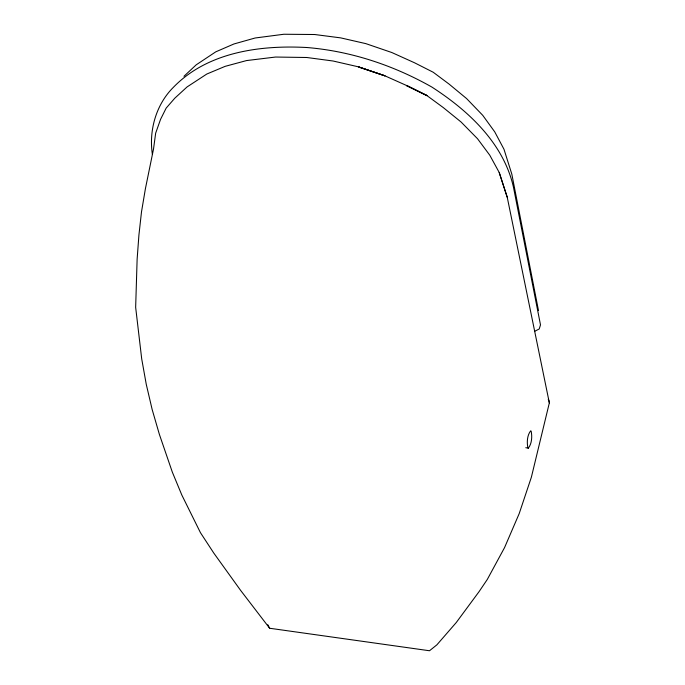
<?xml version="1.0" encoding="UTF-8"?>
<svg xmlns="http://www.w3.org/2000/svg" width="685" height="685" viewBox="0 0 685 685"><rect width="100%" height="100%" fill="white"/><g stroke="black" fill="none" stroke-linecap="round" stroke-linejoin="round"><path stroke-width="1.03" d="M549.344 402.891L531.38 477.188L519.204 513.587L504.537 547.64L487.283 579.467L479.038 591.686L456.253 622.537L436.867 644.859L429.504 650.75L269.65 628.256L240.649 590.427L213.78 553.069L200.448 532.673L181.842 495.075L172.329 472.128L159.382 434.401L152.147 409.476L146.248 384.268L141.709 358.906L135.656 307.325L137.128 259.238L138.927 234.981L141.495 211.922L145.425 188.606L153.543 148.885L155.658 133.173L160.564 119.336L166.155 108.119L174.795 98.203L187.073 86.935L206.81 74.031L225.159 66.342L246.531 60.571L275.575 57.043L306.794 57.497L333.133 61.016L358.683 66.89L385.038 75.881L408.166 86.216L427.055 95.677L443.229 107.536L461.056 121.99L477.513 138.713L489.775 155.204L499.202 172.457L507.234 197.254L549.344 402.891A9.915 8.229 -9.9 0 0 548.24 399.346M183.974 76.283L196.218 64.818L215.792 51.829L233.996 43.951L255.162 37.992L283.89 34.25L314.715 34.515L340.693 37.88L365.876 43.643L391.829 52.531L414.588 62.806L433.177 72.225L449.069 84.084L466.579 98.554L482.737 115.32L494.75 131.888L503.98 149.253L511.815 174.11L538.47 310.51M528.358 448.101C531.868 443.649 532.288 436.602 531.149 431.148L530.695 430.822C527.142 435.232 526.731 442.364 527.904 447.802L528.358 448.101L525.78 447.707M534.497 331.386L539.215 328.98L540.499 324.887L513.519 187.459C503.621 143.225 468.531 110.756 431.858 87.055C393.533 65.358 351.028 51.161 307.034 47.53C260.154 44.936 207.409 52.077 173.254 87.457C156.026 104.642 148.696 130.647 152.404 154.502M267.784 624.72L269.65 628.256M499.202 172.457L507.234 197.254M384.037 75.461L358.734 67.01L385.038 75.881L384.037 75.461M425.95 95.035L406.445 85.531L427.055 95.677L425.95 95.035"/></g></svg>
